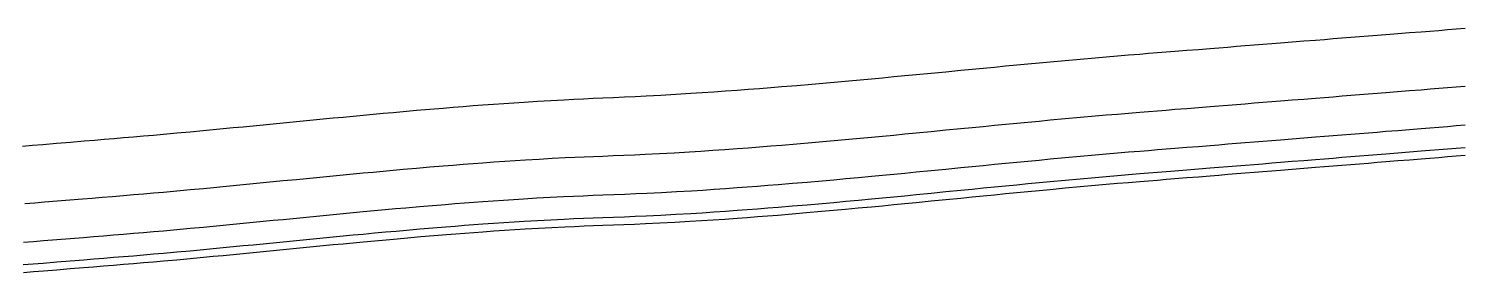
# Model space of a CAD drawing. Extents: x 0 to 9000, y -315 to 2087.
# Drawn here: x 5401 to 6892, y -143 to 111 of the extents above; entities that cross this region are included whole.
import ezdxf

# ---------------------------------------------------------------- set-up
doc = ezdxf.new("R2010")
doc.units = 0

msp = doc.modelspace()

# ---------------------------------------------------------------- linework, layer by layer
at = {"layer": 'LAY0', "color": 2}
for points in [[(6899.15, 111.357), (6890, 110.639), (6880.83, 109.918), (6871.66, 109.197), (6862.49, 108.477), (6853.32, 107.756), (6841.11, 106.795), (6828.89, 105.833), (6816.68, 104.871), (6807.51, 104.149), (6798.34, 103.427), (6789.17, 102.704), (6780, 101.981), (6770.83, 101.258), (6761.66, 100.535), (6752.49, 99.8117), (6743.33, 99.0877), (6731.11, 98.1218), (6718.89, 97.1551), (6706.67, 96.1875), (6697.5, 95.4611), (6688.34, 94.7341), (6679.17, 94.0065), (6670, 93.2783), (6660.83, 92.5497), (6651.66, 91.8205), (6642.5, 91.0908), (6633.33, 90.3604), (6621.11, 89.3856), (6608.89, 88.4096), (6596.67, 87.4321), (6587.5, 86.6981), (6578.33, 85.9632), (6569.17, 85.2273), (6560, 84.4905), (6548.33, 83.5413), (6536.66, 82.5715), (6524.99, 81.5827), (6513.32, 80.576), (6497.76, 79.2086), (6482.2, 77.8151), (6466.64, 76.3989), (6454.98, 75.3238), (6443.32, 74.2391), (6431.66, 73.1461), (6420, 72.0462), (6408.34, 70.9401), (6396.68, 69.8291), (6385.01, 68.7145), (6373.34, 67.5976), (6357.78, 66.1074), (6342.22, 64.6191), (6326.66, 63.1357), (6314.99, 62.0285), (6303.33, 60.9274), (6291.66, 59.8338), (6280, 58.749), (6268.34, 57.6748), (6256.68, 56.6123), (6245.02, 55.5626), (6233.36, 54.527), (6217.8, 53.17), (6202.25, 51.8428), (6186.69, 50.5482), (6175.02, 49.6003), (6163.35, 48.6735), (6151.67, 47.7689), (6140, 46.8877), (6127.74, 45.9909), (6115.61, 45.1354), (6103.61, 44.3207), (6091.72, 43.5461), (6076.03, 42.5751), (6060.53, 41.6737), (6045.19, 40.841), (6033.78, 40.2611), (6022.45, 39.7192), (6011.19, 39.215), (6000, 38.7484), (5989.97, 38.3301), (5979.88, 37.8779), (5969.73, 37.3919), (5959.52, 36.8717), (5945.79, 36.1249), (5931.93, 35.3168), (5917.93, 34.4469), (5907.33, 33.7536), (5896.65, 33.0248), (5885.87, 32.2603), (5875, 31.4598), (5864.58, 30.6683), (5854.16, 29.8559), (5843.74, 29.0236), (5833.32, 28.1722), (5819.42, 27.009), (5805.53, 25.8158), (5791.64, 24.5947), (5781.22, 23.6619), (5770.81, 22.7156), (5760.4, 21.7567), (5750, 20.7861), (5739.61, 19.807), (5729.2, 18.8195), (5718.79, 17.8247), (5708.36, 16.8239), (5694.45, 15.482), (5680.54, 14.1341), (5666.63, 12.7831), (5656.21, 11.7695), (5645.79, 10.7569), (5635.39, 9.7464), (5625, 8.7393), (5614.58, 7.7337), (5604.16, 6.7358), (5593.75, 5.7461), (5583.34, 4.7655), (5569.46, 3.4731), (5555.58, 2.1996), (5541.69, 0.9467), (5531.28, 0.0215), (5520.86, -0.8904), (5510.43, -1.7885), (5500, -2.6719), (5490.2, -3.4929), (5480.08, -4.3394), (5469.68, -5.207), (5459.07, -6.0909), (5444.72, -7.2859), (5430.28, -8.4879), (5415.93, -9.6838), (5405.32, -10.569), (5394.92, -11.4383)], [(6899.17, 50.9743), (6890, 50.2444), (6880.94, 49.5232), (6871.82, 48.7979), (6862.66, 48.0692), (6853.46, 47.338), (6841.16, 46.3605), (6828.84, 45.382), (6816.54, 44.4045), (6807.34, 43.6733), (6798.18, 42.9445), (6789.06, 42.219), (6780, 41.4977), (6770.84, 40.7681), (6761.67, 40.0384), (6752.51, 39.3085), (6743.34, 38.5783), (6731.11, 37.6043), (6718.89, 36.6299), (6706.66, 35.6549), (6697.49, 34.9232), (6688.33, 34.1911), (6679.16, 33.4586), (6670, 32.7256), (6660.83, 31.9919), (6651.67, 31.2578), (6642.5, 30.5232), (6633.33, 29.7882), (6621.11, 28.8073), (6608.89, 27.8254), (6596.66, 26.8423), (6587.5, 26.1043), (6578.33, 25.3655), (6569.17, 24.626), (6560, 23.8857), (6548.33, 22.9312), (6536.66, 21.9551), (6524.99, 20.9586), (6513.32, 19.9433), (6497.76, 18.5626), (6482.2, 17.1541), (6466.64, 15.7213), (6454.98, 14.6326), (6443.32, 13.5335), (6431.66, 12.4254), (6420, 11.3096), (6408.33, 10.1868), (6396.67, 9.0596), (6385, 7.9296), (6373.34, 6.7979), (6357.78, 5.2889), (6342.23, 3.7826), (6326.67, 2.2822), (6315, 1.1627), (6303.34, 0.0497), (6291.67, -1.0556), (6280, -2.1517), (6268.35, -3.2357), (6256.69, -4.3076), (6245.03, -5.366), (6233.36, -6.4093), (6217.81, -7.7743), (6202.25, -9.1064), (6186.69, -10.402), (6175.02, -11.3476), (6163.34, -12.2692), (6151.67, -13.1653), (6140, -14.0344), (6127.16, -14.9582), (6114.61, -15.8278), (6102.32, -16.6452), (6090.27, -17.412), (6074.53, -18.3584), (6059.14, -19.2209), (6044.03, -20.0019), (6032.86, -20.5356), (6021.81, -21.0255), (6010.87, -21.4721), (6000, -21.8759), (5990.3, -22.2365), (5980.52, -22.6351), (5970.66, -23.0723), (5960.69, -23.5485), (5947.21, -24.2453), (5933.46, -25.0146), (5919.42, -25.859), (5908.66, -26.5432), (5897.68, -27.2726), (5886.47, -28.0488), (5875, -28.8735), (5864.58, -29.6493), (5854.15, -30.4494), (5843.73, -31.2726), (5833.31, -32.1176), (5819.42, -33.2756), (5805.53, -34.4665), (5791.64, -35.6873), (5781.23, -36.6204), (5770.82, -37.5671), (5760.41, -38.526), (5750, -39.4957), (5739.58, -40.477), (5729.16, -41.4671), (5718.74, -42.4647), (5708.32, -43.4686), (5694.44, -44.8147), (5680.55, -46.167), (5666.67, -47.5224), (5656.26, -48.5393), (5645.84, -49.5552), (5635.42, -50.5687), (5625, -51.5787), (5614.6, -52.5822), (5604.19, -53.5805), (5593.78, -54.572), (5583.36, -55.5555), (5569.47, -56.8516), (5555.57, -58.1275), (5541.68, -59.3796), (5531.25, -60.3012), (5520.83, -61.2061), (5510.42, -62.093), (5500, -62.9604), (5488.54, -63.9044), (5477.67, -64.8004), (5467.25, -65.66), (5457.16, -66.4935), (5444.01, -67.58), (5430.99, -68.6567), (5417.84, -69.7435), (5407.75, -70.5774), (5397.33, -71.4377)], [(6899.17, 10.5395), (6890, 9.8067), (6880.84, 9.0747), (6871.67, 8.3416), (6862.51, 7.6078), (6853.34, 6.8734), (6841.11, 5.8935), (6828.89, 4.9135), (6816.66, 3.9337), (6807.49, 3.1993), (6798.33, 2.4655), (6789.16, 1.7325), (6780, 1.0006), (6770.83, 0.2682), (6761.67, -0.4648), (6752.5, -1.1986), (6743.33, -1.9329), (6731.11, -2.9126), (6718.89, -3.8931), (6706.67, -4.8739), (6697.5, -5.6096), (6688.33, -6.3454), (6679.17, -7.0812), (6670, -7.8167), (6660.83, -8.5526), (6651.67, -9.2893), (6642.5, -10.0267), (6633.33, -10.7647), (6621.11, -11.7498), (6608.89, -12.736), (6596.67, -13.7232), (6587.5, -14.4643), (6578.33, -15.2058), (6569.17, -15.9478), (6560, -16.6902), (6548.33, -17.6479), (6536.66, -18.629), (6524.99, -19.6317), (6513.32, -20.6544), (6497.76, -22.0461), (6482.2, -23.4663), (6466.64, -24.9111), (6454.98, -26.0083), (6443.31, -27.1153), (6431.66, -28.2305), (6420, -29.3522), (6408.34, -30.4807), (6396.67, -31.6154), (6385.01, -32.7545), (6373.34, -33.8963), (6357.78, -35.4198), (6342.22, -36.9411), (6326.67, -38.4558), (6315, -39.5852), (6303.33, -40.7069), (6291.66, -41.8192), (6280, -42.9204), (6266.46, -44.1827), (6253.43, -45.3804), (6240.85, -46.5192), (6228.67, -47.6041), (6212.95, -48.9745), (6197.74, -50.2667), (6182.93, -51.4894), (6172.03, -52.3654), (6161.27, -53.2096), (6150.61, -54.0248), (6140, -54.8135), (6127.99, -55.6753), (6116.06, -56.4955), (6104.19, -57.2745), (6092.38, -58.0124), (6076.74, -58.9325), (6061.2, -59.7802), (6045.76, -60.5556), (6034.25, -61.09), (6022.78, -61.5839), (6011.37, -62.0376), (6000, -62.4509), (5989.79, -62.8218), (5979.55, -63.2281), (5969.28, -63.6698), (5958.96, -64.1471), (5945.16, -64.8386), (5931.28, -65.5934), (5917.32, -66.4117), (5906.81, -67.0671), (5896.25, -67.7584), (5885.65, -68.4857), (5875, -69.249), (5865.34, -69.9658), (5855.62, -70.7075), (5845.8, -71.4754), (5835.87, -72.2708), (5822.43, -73.3768), (5808.71, -74.5383), (5794.66, -75.7595), (5783.88, -76.7175), (5772.86, -77.7137), (5761.57, -78.7508), (5750, -79.831), (5739.58, -80.8149), (5729.17, -81.8068), (5718.75, -82.8056), (5708.33, -83.8103), (5694.44, -85.1573), (5680.55, -86.5102), (5666.66, -87.8667), (5656.24, -88.8848), (5645.83, -89.9023), (5635.41, -90.9183), (5625, -91.9316), (5614.59, -92.9389), (5604.18, -93.9381), (5593.77, -94.9281), (5583.35, -95.9082), (5569.47, -97.1981), (5555.57, -98.4666), (5541.68, -99.7117), (5531.26, -100.629), (5520.84, -101.531), (5510.42, -102.417), (5500, -103.286), (5489.55, -104.147), (5479.12, -105.003), (5468.71, -105.855), (5458.3, -106.704), (5444.43, -107.835), (5430.57, -108.964), (5416.7, -110.094), (5406.29, -110.945), (5395.88, -111.798)], [(6899.17, -12.88), (6890, -13.617), (6880.84, -14.3535), (6871.67, -15.0903), (6862.5, -15.8274), (6853.34, -16.5645), (6841.11, -17.5475), (6828.89, -18.5303), (6816.66, -19.5129), (6807.5, -20.2496), (6798.33, -20.9859), (6789.16, -21.7218), (6780, -22.4573), (6770.83, -23.1929), (6761.67, -23.9287), (6752.5, -24.6649), (6743.33, -25.4013), (6731.11, -26.3836), (6718.89, -27.3663), (6706.67, -28.3493), (6697.5, -29.0868), (6688.33, -29.8245), (6679.17, -30.5624), (6670, -31.3003), (6660.83, -32.0386), (6651.67, -32.7773), (6642.5, -33.5164), (6633.33, -34.2561), (6621.11, -35.2431), (6608.89, -36.231), (6596.67, -37.2198), (6587.5, -37.9621), (6578.33, -38.705), (6569.17, -39.4485), (6560, -40.1926), (6548.33, -41.1526), (6536.66, -42.136), (6524.99, -43.1413), (6513.32, -44.1668), (6497.76, -45.5628), (6482.2, -46.988), (6466.64, -48.4385), (6454.98, -49.5406), (6443.31, -50.6532), (6431.66, -51.7746), (6420, -52.9032), (6408.34, -54.0386), (6396.68, -55.1796), (6385.01, -56.3245), (6373.34, -57.4716), (6357.78, -59.0018), (6342.22, -60.5291), (6326.67, -62.0497), (6315, -63.1833), (6303.33, -64.3093), (6291.66, -65.426), (6280, -66.5317), (6266.44, -67.8012), (6253.4, -69.0046), (6240.81, -70.1475), (6228.62, -71.2352), (6212.9, -72.6074), (6197.69, -73.8996), (6182.9, -75.1203), (6172.01, -75.9938), (6161.26, -76.8346), (6150.6, -77.6454), (6140, -78.429), (6127.75, -79.302), (6115.63, -80.1288), (6103.63, -80.9098), (6091.75, -81.6456), (6076.06, -82.5571), (6060.55, -83.3899), (6045.2, -84.1446), (6033.79, -84.6598), (6022.46, -85.1316), (6011.2, -85.5603), (6000, -85.9459), (5989.97, -86.2911), (5979.88, -86.6742), (5969.74, -87.0954), (5959.53, -87.5546), (5945.8, -88.2266), (5931.95, -88.967), (5917.95, -89.7765), (5907.35, -90.4293), (5896.67, -91.1215), (5885.88, -91.8537), (5875, -92.626), (5865.42, -93.3306), (5855.78, -94.0604), (5846.05, -94.8171), (5836.2, -95.6025), (5822.84, -96.6977), (5809.17, -97.8521), (5795.12, -99.0713), (5784.3, -100.032), (5773.19, -101.035), (5761.77, -102.084), (5750, -103.182), (5739.59, -104.165), (5729.17, -105.157), (5718.75, -106.156), (5708.34, -107.162), (5694.44, -108.51), (5680.55, -109.865), (5666.66, -111.223), (5656.24, -112.242), (5645.82, -113.26), (5635.41, -114.276), (5625, -115.289), (5614.59, -116.297), (5604.18, -117.296), (5593.77, -118.286), (5583.35, -119.267), (5569.47, -120.556), (5555.58, -121.824), (5541.68, -123.067), (5531.26, -123.981), (5520.84, -124.88), (5510.42, -125.761), (5500, -126.624), (5489.8, -127.458), (5479.49, -128.3), (5469.08, -129.147), (5458.59, -129.999), (5444.54, -131.14), (5430.46, -132.282), (5416.41, -133.423), (5405.92, -134.275), (5395.51, -135.123)], [(5395.83, -142.839), (5406.25, -141.992), (5416.67, -141.146), (5430.56, -140.017), (5444.44, -138.889), (5458.33, -137.76), (5468.75, -136.914), (5479.17, -136.068), (5489.58, -135.221), (5500, -134.375), (5510.42, -133.518), (5520.84, -132.64), (5531.26, -131.743), (5541.68, -130.829), (5555.58, -129.585), (5569.47, -128.315), (5583.36, -127.023), (5593.77, -126.042), (5604.18, -125.051), (5614.59, -124.052), (5625, -123.047), (5635.41, -122.036), (5645.83, -121.02), (5656.24, -120.002), (5666.66, -118.982), (5680.55, -117.623), (5694.44, -116.266), (5708.33, -114.916), (5718.75, -113.91), (5729.17, -112.91), (5739.59, -111.919), (5750, -110.937), (5762.27, -109.795), (5774.03, -108.717), (5785.33, -107.697), (5796.24, -106.729), (5810.26, -105.513), (5823.79, -104.372), (5836.93, -103.297), (5846.59, -102.529), (5856.12, -101.79), (5865.58, -101.078), (5875, -100.391), (5886.28, -99.5961), (5897.36, -98.8486), (5908.25, -98.1468), (5918.96, -97.4897), (5933, -96.6815), (5946.79, -95.9491), (5960.35, -95.2909), (5970.39, -94.8451), (5980.34, -94.4399), (5990.21, -94.0749), (6000, -93.75), (6010.96, -93.3859), (6022.01, -92.9764), (6033.15, -92.5213), (6044.4, -92.0203), (6059.59, -91.2798), (6075.03, -90.4553), (6090.75, -89.5448), (6102.75, -88.8043), (6114.95, -88.013), (6127.36, -87.1699), (6140, -86.2734), (6150.54, -85.4983), (6161.13, -84.6962), (6171.8, -83.864), (6182.6, -82.9984), (6197.31, -81.7864), (6212.45, -80.4996), (6228.15, -79.1277), (6240.37, -78.036), (6253.04, -76.8843), (6266.23, -75.6663), (6280, -74.375), (6291.66, -73.2679), (6303.33, -72.1499), (6315, -71.0228), (6326.67, -69.888), (6342.23, -68.3659), (6357.78, -66.8369), (6373.34, -65.3047), (6385.01, -64.1557), (6396.68, -63.0086), (6408.34, -61.865), (6420, -60.7266), (6431.66, -59.595), (6443.31, -58.4711), (6454.98, -57.3564), (6466.64, -56.2524), (6482.2, -54.8001), (6497.75, -53.3735), (6513.32, -51.9764), (6524.99, -50.9503), (6536.66, -49.9444), (6548.33, -48.9605), (6560, -48), (6569.17, -47.2555), (6578.33, -46.5117), (6587.5, -45.7685), (6596.67, -45.0258), (6608.89, -44.0364), (6621.11, -43.0479), (6633.33, -42.0602), (6642.5, -41.32), (6651.67, -40.5801), (6660.83, -39.8407), (6670, -39.1016), (6679.17, -38.3628), (6688.33, -37.6243), (6697.5, -36.8861), (6706.67, -36.1482), (6718.89, -35.1645), (6731.11, -34.1813), (6743.33, -33.1982), (6752.5, -32.4611), (6761.67, -31.724), (6770.83, -30.987), (6780, -30.25), (6789.17, -29.513), (6798.33, -28.776), (6807.5, -28.0389), (6816.67, -27.3018), (6828.89, -26.3187), (6841.11, -25.3354), (6853.33, -24.3518), (6862.5, -23.6139), (6871.67, -22.8757), (6880.83, -22.1372), (6890, -21.3984), (6899.17, -20.6593)]]:
    msp.add_lwpolyline(points, dxfattribs=at)

doc.saveas('drawing.dxf')
